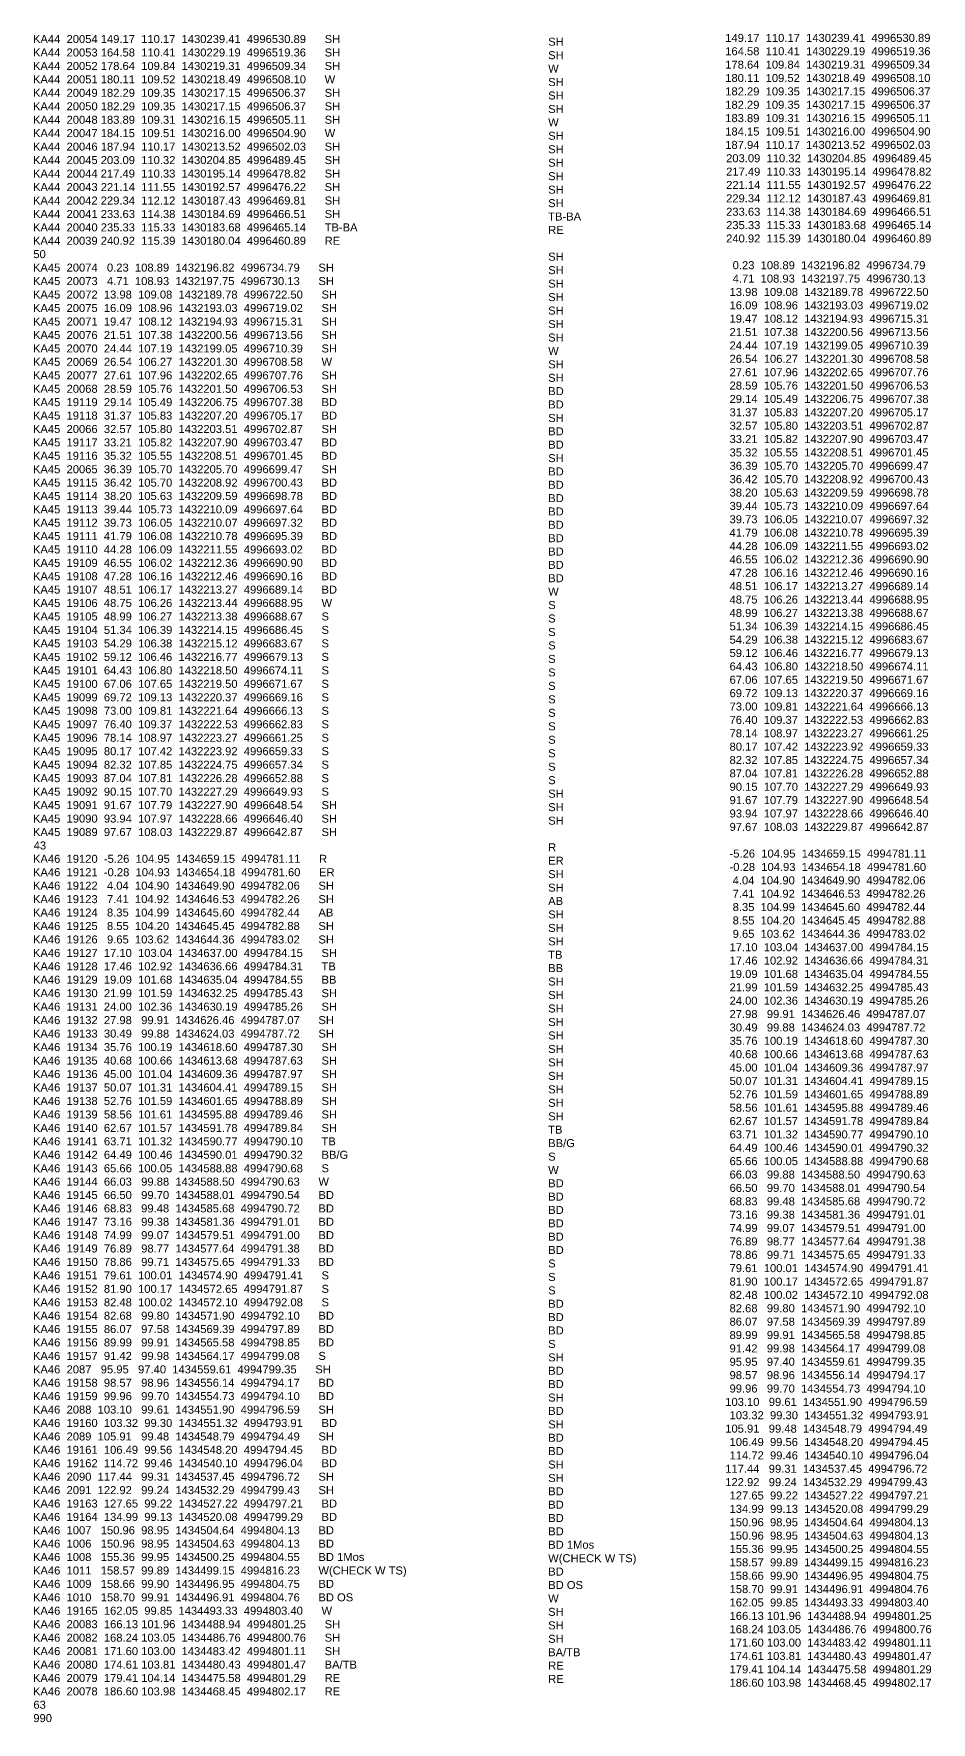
# Model space of a CAD drawing. Header units: millimetres. Extents: x -4102225 to 9709333, y -443196 to 2258209.
# Drawn here: x 698808 to 754850, y 697298 to 802772 of the extents above; entities that cross this region are included whole.
import ezdxf

# ---------------------------------------------------------------- set-up
doc = ezdxf.new("R2010")
doc.units = ezdxf.units.MM
doc.layers.get('0').update_dxf_attribs({"lineweight": 0})
doc.styles.get("Standard").update_dxf_attribs({"font": 'arial.ttf'})

msp = doc.modelspace()

# ---------------------------------------------------------------- texts
at = {"color": 32, "true_color": 0xcd6928}
for s, p in [('KA44  20054 149.17  110.17  1430239.41  4996530.89      SH', (698757.64, 802194.753)), ('KA44  20053 164.58  110.41  1430229.19  4996519.36      SH', (698757.64, 801352.893)), ('  SH', (730542.682, 802025.845)), ('  SH', (730542.682, 801183.985)), ('KA44  20052 178.64  109.84  1430219.31  4996509.34      SH', (698757.64, 800511.033)), ('  W', (730542.682, 800350.652)), ('KA44  20051 180.11  109.52  1430218.49  4996508.10      W', (698757.64, 799675.653)), ('  SH', (730542.682, 799508.792)), ('KA44  20049 182.29  109.35  1430217.15  4996506.37      SH', (698757.64, 798833.793)), ('KA44  20050 182.29  109.35  1430217.15  4996506.37      SH', (698757.64, 797991.934)), ('  SH', (730542.682, 798666.932)), ('KA44  20048 183.89  109.31  1430216.15  4996505.11      SH', (698757.64, 797150.074)), ('  W', (730542.682, 796991.739)), ('  SH', (730542.682, 797825.072)), ('KA44  20047 184.15  109.51  1430216.00  4996504.90      W', (698757.64, 796314.694)), ('  SH', (730542.682, 796149.879)), ('KA44  20046 187.94  110.17  1430213.52  4996502.03      SH', (698757.64, 795472.834)), ('  SH', (730542.682, 795308.019)), ('KA44  20045 203.09  110.32  1430204.85  4996489.45      SH', (698757.64, 794630.974)), ('KA44  20044 217.49  110.33  1430195.14  4996478.82      SH', (698757.64, 793789.114)), ('  SH', (730542.682, 794466.159)), ('KA44  20043 221.14  111.55  1430192.57  4996476.22      SH', (698757.64, 792947.254)), ('  SH', (730542.682, 793624.299)), ('  SH', (730542.682, 792782.439)), ('KA44  20042 229.34  112.12  1430187.43  4996469.81      SH', (698757.64, 792105.394)), ('  SH', (730542.682, 791940.579)), ('KA44  20041 233.63  114.38  1430184.69  4996466.51      SH', (698757.64, 791263.534)), ('  TB-BA', (730542.682, 791107.246)), ('KA44  20040 235.33  115.33  1430183.68  4996465.14      TB-BA', (698757.64, 790428.155)), ('KA44  20039 240.92  115.39  1430180.04  4996460.89      RE', (698757.64, 789592.775)), ('  RE', (730542.682, 790273.912)), ('50', (698779.809, 788757.395)), ('  SH', (730542.682, 788598.719)), ('KA45  20074   0.23  108.89  1432196.82  4996734.79      SH', (698757.64, 787915.535)), ('  SH', (730542.682, 787756.859)), ('KA45  20073   4.71  108.93  1432197.75  4996730.13      SH', (698757.64, 787073.675)), ('  SH', (730542.682, 786914.999)), ('KA45  20072  13.98  109.08  1432189.78  4996722.50      SH', (698757.64, 786231.815)), ('KA45  20075  16.09  108.96  1432193.03  4996719.02      SH', (698757.64, 785389.955)), ('  SH', (730542.682, 786073.139)), ('KA45  20071  19.47  108.12  1432194.93  4996715.31      SH', (698757.64, 784548.095)), ('  SH', (730542.682, 785231.279)), ('  SH', (730542.682, 784389.419)), ('KA45  20076  21.51  107.38  1432200.56  4996713.56      SH', (698757.64, 783706.235)), ('  SH', (730542.682, 783547.559)), ('KA45  20070  24.44  107.19  1432199.05  4996710.39      SH', (698757.64, 782864.376)), ('  W', (730542.682, 782714.226)), ('KA45  20069  26.54  106.27  1432201.30  4996708.58      W', (698757.64, 782028.996)), ('KA45  20077  27.61  107.96  1432202.65  4996707.76      SH', (698757.64, 781187.136)), ('  SH', (730542.682, 781872.366)), ('KA45  20068  28.59  105.76  1432201.50  4996706.53      SH', (698757.64, 780345.276)), ('  SH', (730542.682, 781030.506)), ('  BD', (730542.682, 780197.173)), ('KA45  19119  29.14  105.49  1432206.75  4996707.38      BD', (698757.64, 779509.896)), ('  BD', (730542.682, 779363.839)), ('KA45  19118  31.37  105.83  1432207.20  4996705.17      BD', (698757.64, 778674.516)), ('  SH', (730542.682, 778521.98)), ('KA45  20066  32.57  105.80  1432203.51  4996702.87      SH', (698757.64, 777832.657)), ('KA45  19117  33.21  105.82  1432207.90  4996703.47      BD', (698757.64, 776997.277)), ('  BD', (730542.682, 777688.646)), ('  BD', (730542.682, 776855.313)), ('KA45  19116  35.32  105.55  1432208.51  4996701.45      BD', (698757.64, 776161.897)), ('  SH', (730542.682, 776013.453)), ('KA45  20065  36.39  105.70  1432205.70  4996699.47      SH', (698757.64, 775320.037)), ('  BD', (730542.682, 775180.12)), ('KA45  19115  36.42  105.70  1432208.92  4996700.43      BD', (698757.64, 774484.657)), ('  BD', (730542.682, 774346.786)), ('KA45  19114  38.20  105.63  1432209.59  4996698.78      BD', (698757.64, 773649.278)), ('KA45  19113  39.44  105.73  1432210.09  4996697.64      BD', (698757.64, 772813.898)), ('  BD', (730542.682, 773513.453)), ('  BD', (730542.682, 772680.12)), ('KA45  19112  39.73  106.05  1432210.07  4996697.32      BD', (698757.64, 771978.518)), ('  BD', (730542.682, 771846.786)), ('KA45  19111  41.79  106.08  1432210.78  4996695.39      BD', (698757.64, 771143.139)), ('  BD', (730542.682, 771013.453)), ('KA45  19110  44.28  106.09  1432211.55  4996693.02      BD', (698757.64, 770307.759)), ('KA45  19109  46.55  106.02  1432212.36  4996690.90      BD', (698757.64, 769472.379)), ('  BD', (730542.682, 770180.12)), ('KA45  19108  47.28  106.16  1432212.46  4996690.16      BD', (698757.64, 768636.999)), ('  BD', (730542.682, 769346.786)), ('  BD', (730542.682, 768513.453)), ('KA45  19107  48.51  106.17  1432213.27  4996689.14      BD', (698757.64, 767801.62)), ('  W', (730542.682, 767680.12)), ('KA45  19106  48.75  106.26  1432213.44  4996688.95      W', (698757.64, 766966.24)), ('  S', (730542.682, 766838.26)), ('KA45  19105  48.99  106.27  1432213.38  4996688.67      S', (698757.64, 766124.38)), ('KA45  19104  51.34  106.39  1432214.15  4996686.45      S', (698757.64, 765282.52)), ('  S', (730542.682, 765996.4)), ('KA45  19103  54.29  106.38  1432215.12  4996683.67      S', (698757.64, 764440.66)), ('  S', (730542.682, 765154.54)), ('  S', (730542.682, 764312.68)), ('KA45  19102  59.12  106.46  1432216.77  4996679.13      S', (698757.64, 763598.8)), ('  S', (730542.682, 763470.82)), ('KA45  19101  64.43  106.80  1432218.50  4996674.11      S', (698757.64, 762756.94)), ('  S', (730542.682, 762628.96)), ('KA45  19100  67.06  107.65  1432219.50  4996671.67      S', (698757.64, 761915.08)), ('KA45  19099  69.72  109.13  1432220.37  4996669.16      S', (698757.64, 761073.22)), ('  S', (730542.682, 761787.1)), ('KA45  19098  73.00  109.81  1432221.64  4996666.13      S', (698757.64, 760231.361)), ('  S', (730542.682, 760945.24)), ('  S', (730542.682, 760103.38)), ('KA45  19097  76.40  109.37  1432222.53  4996662.83      S', (698757.64, 759389.501)), ('  S', (730542.682, 759261.52)), ('KA45  19096  78.14  108.97  1432223.27  4996661.25      S', (698757.64, 758547.641)), ('  S', (730542.682, 758419.66)), ('KA45  19095  80.17  107.42  1432223.92  4996659.33      S', (698757.64, 757705.781)), ('KA45  19094  82.32  107.85  1432224.75  4996657.34      S', (698757.64, 756863.921)), ('  S', (730542.682, 757577.8)), ('KA45  19093  87.04  107.81  1432226.28  4996652.88      S', (698757.64, 756022.061)), ('  S', (730542.682, 756735.94)), ('  S', (730542.682, 755894.081)), ('KA45  19092  90.15  107.70  1432227.29  4996649.93      S', (698757.64, 755180.201)), ('  SH', (730542.682, 755052.221)), ('KA45  19091  91.67  107.79  1432227.90  4996648.54      SH', (698757.64, 754338.341)), ('  SH', (730542.682, 754210.361)), ('KA45  19090  93.94  107.97  1432228.66  4996646.40      SH', (698757.64, 753496.481)), ('KA45  19089  97.67  108.03  1432229.87  4996642.87      SH', (698757.64, 752654.621)), ('  SH', (730542.682, 753368.501)), ('43', (698799.932, 751819.241)), ('  R', (730542.682, 751701.834)), ('KA46  19120  -5.26  104.95  1434659.15  4994781.11      R', (698757.64, 750983.862)), ('  ER', (730542.682, 750868.501)), ('KA46  19121  -0.28  104.93  1434654.18  4994781.60      ER', (698757.64, 750148.482)), ('  SH', (730542.682, 750026.641)), ('KA46  19122   4.04  104.90  1434649.90  4994782.06      SH', (698757.64, 749306.622)), ('KA46  19123   7.41  104.92  1434646.53  4994782.26      SH', (698757.64, 748464.762)), ('  SH', (730542.682, 749184.781)), ('KA46  19124   8.35  104.99  1434645.60  4994782.44      AB', (698757.64, 747629.382)), ('  AB', (730542.682, 748351.447)), ('  SH', (730542.682, 747509.588)), ('KA46  19125   8.55  104.20  1434645.45  4994782.88      SH', (698757.64, 746787.522)), ('  SH', (730542.682, 746667.728)), ('KA46  19126   9.65  103.62  1434644.36  4994783.02      SH', (698757.64, 745945.662)), ('  SH', (730542.682, 745825.868)), ('KA46  19127  17.10  103.04  1434637.00  4994784.15      SH', (698757.64, 745103.803)), ('KA46  19128  17.46  102.92  1434636.66  4994784.31      TB', (698757.64, 744268.423)), ('  TB', (730542.682, 744992.534)), ('  BB', (730542.682, 744159.201)), ('KA46  19129  19.09  101.68  1434635.04  4994784.55      BB', (698757.64, 743433.043)), ('  SH', (730542.682, 743317.341)), ('KA46  19130  21.99  101.59  1434632.25  4994785.43      SH', (698757.64, 742591.183)), ('  SH', (730542.682, 742475.481)), ('KA46  19131  24.00  102.36  1434630.19  4994785.26      SH', (698757.64, 741749.323)), ('  SH', (730542.682, 741633.621)), ('KA46  19132  27.98   99.91  1434626.46  4994787.07      SH', (698757.64, 740907.463)), ('KA46  19133  30.49   99.88  1434624.03  4994787.72      SH', (698757.64, 740065.603)), ('  SH', (730542.682, 740791.761)), ('  SH', (730542.682, 739949.901)), ('KA46  19134  35.76  100.19  1434618.60  4994787.30      SH', (698757.64, 739223.743)), ('  SH', (730542.682, 739108.041)), ('KA46  19135  40.68  100.66  1434613.68  4994787.63      SH', (698757.64, 738381.883)), ('  SH', (730542.682, 738266.181)), ('KA46  19136  45.00  101.04  1434609.36  4994787.97      SH', (698757.64, 737540.024)), ('  SH', (730542.682, 737424.322)), ('KA46  19137  50.07  101.31  1434604.41  4994789.15      SH', (698757.64, 736698.164)), ('KA46  19138  52.76  101.59  1434601.65  4994788.89      SH', (698757.64, 735856.304)), ('  SH', (730542.682, 736582.462)), ('  SH', (730542.682, 735740.602)), ('KA46  19139  58.56  101.61  1434595.88  4994789.46      SH', (698757.64, 735014.444)), ('  SH', (730542.682, 734898.742)), ('KA46  19140  62.67  101.57  1434591.78  4994789.84      SH', (698757.64, 734172.584)), ('  TB', (730542.682, 734065.408)), ('KA46  19141  63.71  101.32  1434590.77  4994790.10      TB', (698757.64, 733337.204)), ('  BB/G', (730542.682, 733223.548)), ('KA46  19142  64.49  100.46  1434590.01  4994790.32      BB/G', (698757.64, 732495.344)), ('KA46  19143  65.66  100.05  1434588.88  4994790.68      S', (698757.64, 731653.484)), ('  W', (730542.682, 731548.355)), ('  S', (730542.682, 732381.689)), ('KA46  19144  66.03   99.88  1434588.50  4994790.63      W', (698757.64, 730818.104)), ('  BD', (730542.682, 730715.022)), ('KA46  19145  66.50   99.70  1434588.01  4994790.54      BD', (698757.64, 729982.725)), ('  BD', (730542.682, 729881.689)), ('KA46  19146  68.83   99.48  1434585.68  4994790.72      BD', (698757.64, 729147.345)), ('  BD', (730542.682, 729048.355)), ('KA46  19147  73.16   99.38  1434581.36  4994791.01      BD', (698757.64, 728311.965)), ('KA46  19148  74.99   99.07  1434579.51  4994791.00      BD', (698757.64, 727476.586)), ('  BD', (730542.682, 728215.022)), ('  BD', (730542.682, 727381.689)), ('KA46  19149  76.89   98.77  1434577.64  4994791.38      BD', (698757.64, 726641.206)), ('  BD', (730542.682, 726548.355)), ('KA46  19150  78.86   99.71  1434575.65  4994791.33      BD', (698757.64, 725805.826)), ('  S', (730542.682, 725706.495)), ('KA46  19151  79.61  100.01  1434574.90  4994791.41      S', (698757.64, 724963.966)), ('KA46  19152  81.90  100.17  1434572.65  4994791.87      S', (698757.64, 724122.106)), ('  S', (730542.682, 724864.635)), ('KA46  19153  82.48  100.02  1434572.10  4994792.08      S', (698757.64, 723280.246)), ('  S', (730542.682, 724022.775)), ('  BD', (730542.682, 723189.442)), ('KA46  19154  82.68   99.80  1434571.90  4994792.10      BD', (698757.64, 722444.867)), ('  BD', (730542.682, 722356.109)), ('KA46  19155  86.07   97.58  1434569.39  4994797.89      BD', (698757.64, 721609.487)), ('  BD', (730542.682, 721522.775)), ('KA46  19156  89.99   99.91  1434565.58  4994798.85      BD', (698757.64, 720774.107)), ('KA46  19157  91.42   99.98  1434564.17  4994799.08      S', (698757.64, 719932.247)), ('  S', (730542.682, 720680.915)), ('KA46  2087   95.95   97.40  1434559.61  4994799.35      SH', (698757.64, 719090.387)), ('  SH', (730542.682, 719839.055)), ('  BD', (730542.682, 719005.722)), ('KA46  19158  98.57   98.96  1434556.14  4994794.17      BD', (698757.64, 718255.008)), ('  BD', (730542.682, 718172.389)), ('KA46  19159  99.96   99.70  1434554.73  4994794.10      BD', (698757.64, 717419.628)), ('  SH', (730542.682, 717330.529)), ('KA46  2088  103.10   99.61  1434551.90  4994796.59      SH', (698757.64, 716577.768)), ('KA46  19160  103.32  99.30  1434551.32  4994793.91      BD', (698757.64, 715742.388)), ('  BD', (730542.682, 716497.196)), ('KA46  2089  105.91   99.48  1434548.79  4994794.49      SH', (698757.64, 714900.528)), ('  SH', (730542.682, 715655.336)), ('  BD', (730542.682, 714822.002)), ('KA46  19161  106.49  99.56  1434548.20  4994794.45      BD', (698757.64, 714065.149)), ('  BD', (730542.682, 713988.669)), ('KA46  19162  114.72  99.46  1434540.10  4994796.04      BD', (698757.64, 713229.769)), ('  SH', (730542.682, 713146.809)), ('KA46  2090  117.44   99.31  1434537.45  4994796.72      SH', (698757.64, 712387.909)), ('KA46  2091  122.92   99.24  1434532.29  4994799.43      SH', (698757.64, 711546.049)), ('  SH', (730542.682, 712304.949)), ('  BD', (730542.682, 711471.616)), ('KA46  19163  127.65  99.22  1434527.22  4994797.21      BD', (698757.64, 710710.669)), ('  BD', (730542.682, 710638.282)), ('KA46  19164  134.99  99.13  1434520.08  4994799.29      BD', (698757.64, 709875.29)), ('  BD', (730542.682, 709804.949)), ('KA46  1007   150.96  98.95  1434504.64  4994804.13      BD', (698757.64, 709039.91)), ('  BD', (730542.682, 708971.616)), ('KA46  1006   150.96  98.95  1434504.63  4994804.13      BD', (698757.64, 708204.53)), ('KA46  1008   155.36  99.95  1434500.25  4994804.55      BD 1Mos', (698757.64, 707369.15)), ('  W(CHECK W TS)', (730542.682, 707294.376)), ('  BD 1Mos', (730542.682, 708136.236)), ('KA46  1011   158.57  99.89  1434499.15  4994816.23      W(CHECK W TS)', (698757.64, 706527.29)), ('  BD', (730542.682, 706461.043)), ('KA46  1009   158.66  99.90  1434496.95  4994804.75      BD', (698757.64, 705691.911)), ('  BD OS', (730542.682, 705618.842)), ('KA46  1010   158.70  99.91  1434496.91  4994804.76      BD OS', (698757.64, 704849.71)), ('  W', (730542.682, 704785.508)), ('KA46  19165  162.05  99.85  1434493.33  4994803.40      W', (698757.64, 704014.33)), ('KA46  20083  166.13 101.96  1434488.94  4994801.25      SH', (698757.64, 703172.47)), ('  SH', (730542.682, 703943.648)), ('  SH', (730542.682, 703101.789)), ('KA46  20082  168.24 103.05  1434486.76  4994800.76      SH', (698757.64, 702330.61)), ('  SH', (730542.682, 702259.929)), ('KA46  20081  171.60 103.00  1434483.42  4994801.11      SH', (698757.64, 701488.75)), ('  BA/TB', (730542.682, 701418.069)), ('KA46  20080  174.61 103.81  1434480.43  4994801.47      BA/TB', (698757.64, 700646.89)), ('  RE', (730542.682, 700584.735)), ('KA46  20079  179.41 104.14  1434475.58  4994801.29      RE', (698757.64, 699811.511)), ('KA46  20078  186.60 103.98  1434468.45  4994802.17      RE', (698757.64, 698976.131)), ('  RE', (730542.682, 699751.402)), ('63', (698782.537, 698140.751)), ('990', (698779.809, 697305.371))]:
    msp.add_text(s, height=500, dxfattribs=at).set_placement(p)
for s, p in [('149.17  110.17  1430239.41  4996530.89', (741986.649, 802264.675)), ('164.58  110.41  1430229.19  4996519.36', (741986.649, 801429.295)), ('178.64  109.84  1430219.31  4996509.34', (741986.649, 800593.916)), ('180.11  109.52  1430218.49  4996508.10', (741986.649, 799758.536)), ('182.29  109.35  1430217.15  4996506.37', (741986.649, 798923.156)), ('182.29  109.35  1430217.15  4996506.37', (741986.649, 798087.776)), ('183.89  109.31  1430216.15  4996505.11', (741986.649, 797252.397)), ('184.15  109.51  1430216.00  4996504.90', (741986.649, 796417.017)), ('187.94  110.17  1430213.52  4996502.03', (741986.649, 795581.637)), ('203.09  110.32  1430204.85  4996489.45', (742042.243, 794746.258)), ('217.49  110.33  1430195.14  4996478.82', (742042.243, 793910.878)), ('221.14  111.55  1430192.57  4996476.22', (742042.243, 793075.498)), ('229.34  112.12  1430187.43  4996469.81', (742042.243, 792240.118)), ('233.63  114.38  1430184.69  4996466.51', (742042.243, 791404.739)), ('235.33  115.33  1430183.68  4996465.14', (742042.243, 790569.359)), ('240.92  115.39  1430180.04  4996460.89', (742042.243, 789733.979)), ('  0.23  108.89  1432196.82  4996734.79', (742062.706, 788065.266)), (' 13.98  109.08  1432189.78  4996722.50', (742062.706, 786394.507)), ('  4.71  108.93  1432197.75  4996730.13', (742062.706, 787229.887)), (' 16.09  108.96  1432193.03  4996719.02', (742062.706, 785559.127)), (' 19.47  108.12  1432194.93  4996715.31', (742062.706, 784723.747)), (' 21.51  107.38  1432200.56  4996713.56', (742062.706, 783888.368)), (' 24.44  107.19  1432199.05  4996710.39', (742062.706, 783052.988)), (' 26.54  106.27  1432201.30  4996708.58', (742062.706, 782217.608)), (' 27.61  107.96  1432202.65  4996707.76', (742062.706, 781382.229)), (' 28.59  105.76  1432201.50  4996706.53', (742062.706, 780546.849)), (' 29.14  105.49  1432206.75  4996707.38', (742062.706, 779711.469)), (' 31.37  105.83  1432207.20  4996705.17', (742062.706, 778876.089)), (' 32.57  105.80  1432203.51  4996702.87', (742062.706, 778040.71)), (' 33.21  105.82  1432207.90  4996703.47', (742062.706, 777205.33)), (' 35.32  105.55  1432208.51  4996701.45', (742062.706, 776369.95)), (' 36.39  105.70  1432205.70  4996699.47', (742062.706, 775534.57)), (' 36.42  105.70  1432208.92  4996700.43', (742062.706, 774699.191)), (' 38.20  105.63  1432209.59  4996698.78', (742062.706, 773863.811)), (' 39.44  105.73  1432210.09  4996697.64', (742062.706, 773028.431)), (' 39.73  106.05  1432210.07  4996697.32', (742062.706, 772193.052)), (' 41.79  106.08  1432210.78  4996695.39', (742062.706, 771357.672)), (' 44.28  106.09  1432211.55  4996693.02', (742062.706, 770522.292)), (' 46.55  106.02  1432212.36  4996690.90', (742062.706, 769686.912)), (' 47.28  106.16  1432212.46  4996690.16', (742062.706, 768851.533)), (' 48.51  106.17  1432213.27  4996689.14', (742062.706, 768016.153)), (' 48.75  106.26  1432213.44  4996688.95', (742062.706, 767180.773)), (' 48.99  106.27  1432213.38  4996688.67', (742062.706, 766345.394)), (' 51.34  106.39  1432214.15  4996686.45', (742062.706, 765510.014)), (' 54.29  106.38  1432215.12  4996683.67', (742062.706, 764674.634)), (' 59.12  106.46  1432216.77  4996679.13', (742062.706, 763839.254)), (' 64.43  106.80  1432218.50  4996674.11', (742062.706, 763003.875)), (' 67.06  107.65  1432219.50  4996671.67', (742062.706, 762168.495)), (' 69.72  109.13  1432220.37  4996669.16', (742062.706, 761333.115)), (' 73.00  109.81  1432221.64  4996666.13', (742062.706, 760497.736)), (' 76.40  109.37  1432222.53  4996662.83', (742062.706, 759662.356)), (' 80.17  107.42  1432223.92  4996659.33', (742062.706, 757991.596)), (' 78.14  108.97  1432223.27  4996661.25', (742062.706, 758826.976)), (' 82.32  107.85  1432224.75  4996657.34', (742062.706, 757156.217)), (' 87.04  107.81  1432226.28  4996652.88', (742062.706, 756320.837)), (' 90.15  107.70  1432227.29  4996649.93', (742062.706, 755485.457)), (' 91.67  107.79  1432227.90  4996648.54', (742062.706, 754650.078)), (' 93.94  107.97  1432228.66  4996646.40', (742062.706, 753814.698)), (' 97.67  108.03  1432229.87  4996642.87', (742062.706, 752979.318)), (' -5.26  104.95  1434659.15  4994781.11', (742062.706, 751310.605)), (' -0.28  104.93  1434654.18  4994781.60', (742062.706, 750475.225)), ('  4.04  104.90  1434649.90  4994782.06', (742062.706, 749639.846)), ('  7.41  104.92  1434646.53  4994782.26', (742062.706, 748804.466)), ('  8.35  104.99  1434645.60  4994782.44', (742062.706, 747969.086)), ('  8.55  104.20  1434645.45  4994782.88', (742062.706, 747133.706)), ('  9.65  103.62  1434644.36  4994783.02', (742062.706, 746298.327)), (' 17.10  103.04  1434637.00  4994784.15', (742062.706, 745462.947)), (' 17.46  102.92  1434636.66  4994784.31', (742062.706, 744627.567)), (' 19.09  101.68  1434635.04  4994784.55', (742062.706, 743792.188)), (' 21.99  101.59  1434632.25  4994785.43', (742062.706, 742956.808)), (' 24.00  102.36  1434630.19  4994785.26', (742062.706, 742121.428)), (' 27.98   99.91  1434626.46  4994787.07', (742062.706, 741286.048)), (' 30.49   99.88  1434624.03  4994787.72', (742062.706, 740450.669)), (' 35.76  100.19  1434618.60  4994787.30', (742062.706, 739615.289)), (' 40.68  100.66  1434613.68  4994787.63', (742062.706, 738779.909)), (' 45.00  101.04  1434609.36  4994787.97', (742062.706, 737944.53)), (' 50.07  101.31  1434604.41  4994789.15', (742062.706, 737109.15)), (' 52.76  101.59  1434601.65  4994788.89', (742062.706, 736273.77)), (' 58.56  101.61  1434595.88  4994789.46', (742062.706, 735438.39)), (' 62.67  101.57  1434591.78  4994789.84', (742062.706, 734603.011)), (' 63.71  101.32  1434590.77  4994790.10', (742062.706, 733767.631)), (' 64.49  100.46  1434590.01  4994790.32', (742062.706, 732932.251)), (' 65.66  100.05  1434588.88  4994790.68', (742062.706, 732096.872)), (' 66.03   99.88  1434588.50  4994790.63', (742062.706, 731261.492)), (' 66.50   99.70  1434588.01  4994790.54', (742062.706, 730426.112)), (' 68.83   99.48  1434585.68  4994790.72', (742062.706, 729590.732)), (' 73.16   99.38  1434581.36  4994791.01', (742062.706, 728755.353)), (' 74.99   99.07  1434579.51  4994791.00', (742062.706, 727919.973)), (' 76.89   98.77  1434577.64  4994791.38', (742062.706, 727084.593)), (' 78.86   99.71  1434575.65  4994791.33', (742062.706, 726249.214)), (' 79.61  100.01  1434574.90  4994791.41', (742062.706, 725413.834)), (' 81.90  100.17  1434572.65  4994791.87', (742062.706, 724578.454)), (' 82.48  100.02  1434572.10  4994792.08', (742062.706, 723743.074)), (' 82.68   99.80  1434571.90  4994792.10', (742062.706, 722907.695)), (' 86.07   97.58  1434569.39  4994797.89', (742062.706, 722072.315)), (' 89.99   99.91  1434565.58  4994798.85', (742062.706, 721236.935)), (' 91.42   99.98  1434564.17  4994799.08', (742062.706, 720401.555)), (' 95.95   97.40  1434559.61  4994799.35', (742062.706, 719566.176)), (' 98.57   98.96  1434556.14  4994794.17', (742062.706, 718730.796)), (' 99.96   99.70  1434554.73  4994794.10', (742062.706, 717895.416)), ('103.10   99.61  1434551.90  4994796.59', (741986.649, 717060.037)), (' 103.32  99.30  1434551.32  4994793.91', (742062.706, 716224.657)), ('105.91   99.48  1434548.79  4994794.49', (741986.649, 715389.277)), (' 106.49  99.56  1434548.20  4994794.45', (742062.706, 714553.897)), (' 114.72  99.46  1434540.10  4994796.04', (742062.706, 713718.518)), ('117.44   99.31  1434537.45  4994796.72', (741986.649, 712883.138)), ('122.92   99.24  1434532.29  4994799.43', (741986.649, 712047.758)), (' 127.65  99.22  1434527.22  4994797.21', (742062.706, 711212.379)), (' 134.99  99.13  1434520.08  4994799.29', (742062.706, 710376.999)), (' 150.96  98.95  1434504.64  4994804.13', (742062.706, 709541.619)), (' 150.96  98.95  1434504.63  4994804.13', (742062.706, 708706.239)), (' 155.36  99.95  1434500.25  4994804.55', (742062.706, 707870.86)), (' 158.57  99.89  1434499.15  4994816.23', (742062.706, 707035.48)), (' 158.66  99.90  1434496.95  4994804.75', (742062.706, 706200.1)), (' 158.70  99.91  1434496.91  4994804.76', (742062.706, 705364.721)), (' 162.05  99.85  1434493.33  4994803.40', (742062.706, 704529.341)), (' 166.13 101.96  1434488.94  4994801.25', (742062.706, 703693.961)), (' 168.24 103.05  1434486.76  4994800.76', (742062.706, 702858.581)), (' 171.60 103.00  1434483.42  4994801.11', (742062.706, 702023.202)), (' 174.61 103.81  1434480.43  4994801.47', (742062.706, 701187.822)), (' 179.41 104.14  1434475.58  4994801.29', (742062.706, 700352.442)), (' 186.60 103.98  1434468.45  4994802.17', (742062.706, 699517.063))]:
    msp.add_text(s, height=500).set_placement(p)

doc.saveas('drawing.dxf')
